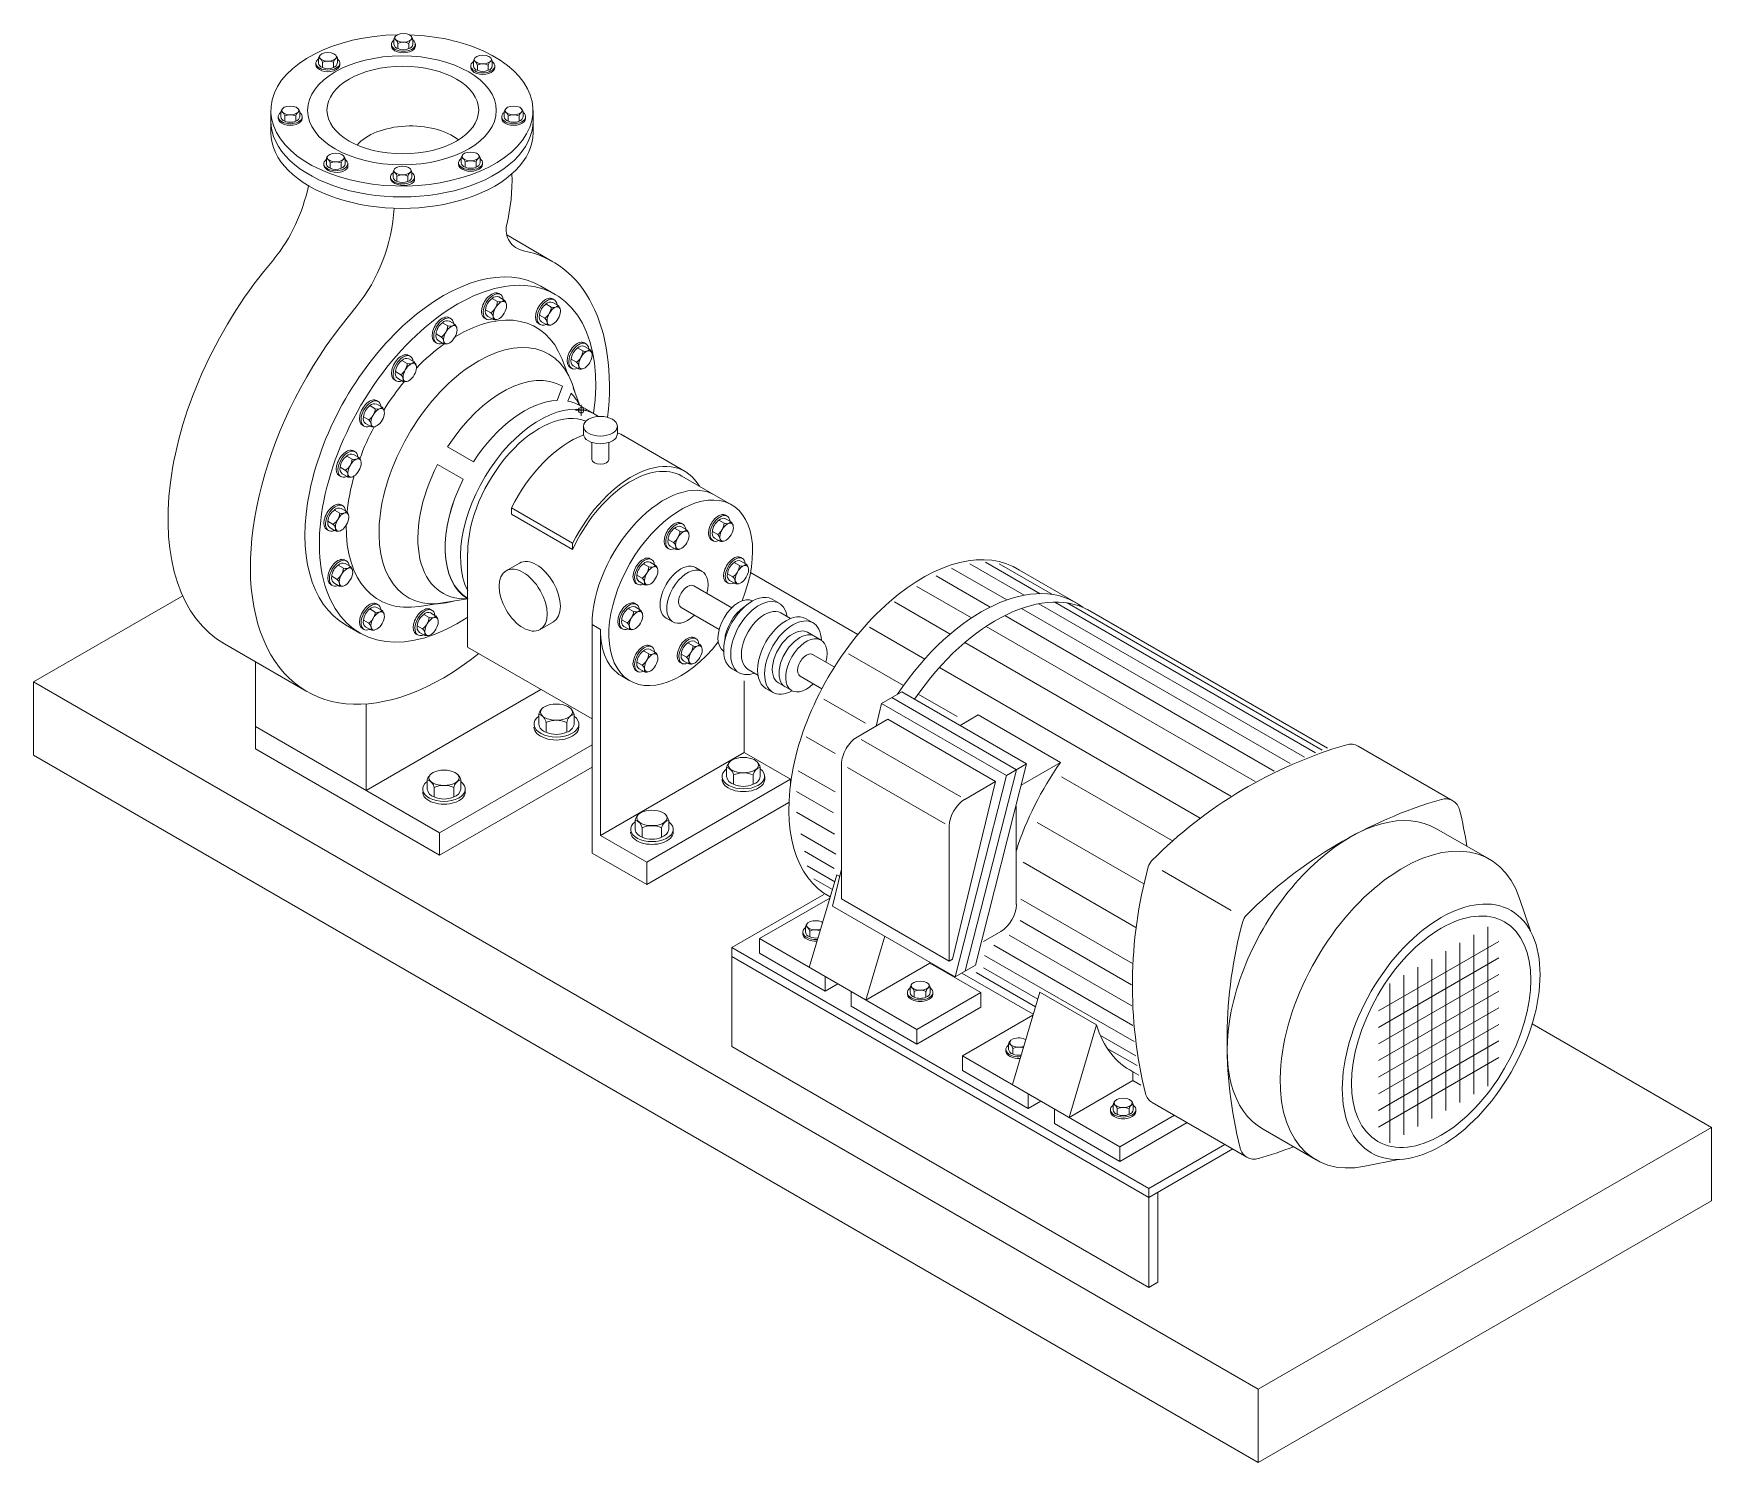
# Model space of a CAD drawing. Header units: millimetres. Extents: x 78717 to 79024, y -3430 to -3168.
import ezdxf

# ---------------------------------------------------------------- set-up
doc = ezdxf.new("R2010")
doc.units = ezdxf.units.MM
doc.header["$LTSCALE"] = 0.5
doc.header["$PDMODE"] = 34
doc.header["$PDSIZE"] = -1
doc.layers.add('OCULTAS', color=8, linetype='Continuous')

msp = doc.modelspace()

# ---------------------------------------------------------------- linework, layer by layer
at = {"lineweight": 0, "ltscale": 200}
for p, q in [((78782.87, -3170.42), (78782.87, -3170.71)), ((78783.33, -3169.47), (78783.33, -3170.42)), ((78784.06, -3170.26), (78784.06, -3171.21)), ((78786.06, -3170.26), (78786.06, -3171.21)), ((78786.79, -3169.47), (78786.79, -3170.42)), ((78787.25, -3170.42), (78787.25, -3170.71)), ((78769.06, -3173.87), (78769.06, -3174.16)), ((78769.53, -3172.92), (78769.53, -3173.87)), ((78770.26, -3173.71), (78770.26, -3174.66)), ((78772.26, -3173.71), (78772.26, -3174.66)), ((78772.99, -3172.92), (78772.99, -3173.87)), ((78773.45, -3173.87), (78773.45, -3174.16)), ((78797.85, -3173.42), (78797.85, -3174.37)), ((78798.58, -3174.21), (78798.58, -3175.17)), ((78800.58, -3174.21), (78800.58, -3175.17)), ((78801.31, -3173.42), (78801.31, -3174.37)), ((78797.39, -3174.37), (78797.39, -3174.66)), ((78801.77, -3174.37), (78801.77, -3174.66)), ((78762.65, -3182.72), (78762.65, -3183.67)), ((78763.38, -3183.51), (78763.38, -3184.46)), ((78765.38, -3183.51), (78765.38, -3184.46)), ((78766.11, -3182.72), (78766.11, -3183.67)), ((78803.49, -3182.72), (78803.49, -3183.67)), ((78804.21, -3183.51), (78804.21, -3184.46)), ((78806.22, -3183.51), (78806.22, -3184.46)), ((78806.94, -3182.72), (78806.94, -3183.67)), ((78762.19, -3183.67), (78762.19, -3183.96)), ((78766.57, -3183.67), (78766.57, -3183.96)), ((78803.03, -3183.67), (78803.03, -3183.96)), ((78807.4, -3183.67), (78807.4, -3183.96)), ((78770.51, -3192.27), (78770.51, -3192.56)), ((78770.98, -3191.32), (78770.98, -3192.27)), ((78771.7, -3192.12), (78771.7, -3193.07)), ((78773.71, -3192.12), (78773.71, -3193.07)), ((78774.43, -3191.32), (78774.43, -3192.27)), ((78774.89, -3192.27), (78774.89, -3192.56)), ((78795.15, -3192.08), (78795.15, -3192.36)), ((78795.61, -3191.12), (78795.61, -3192.08)), ((78796.34, -3191.92), (78796.34, -3192.87)), ((78798.34, -3191.92), (78798.34, -3192.87)), ((78799.07, -3191.12), (78799.07, -3192.08)), ((78799.53, -3192.08), (78799.53, -3192.36)), ((78782.71, -3194.68), (78782.71, -3194.96)), ((78783.17, -3193.73), (78783.17, -3194.68)), ((78783.89, -3194.52), (78783.89, -3195.47)), ((78785.9, -3194.52), (78785.9, -3195.47)), ((78786.62, -3193.73), (78786.62, -3194.68)), ((78787.09, -3194.68), (78787.09, -3194.96)), ((78802.26, -3217.44), (78801.28, -3216.88)), ((78802.8, -3216.13), (78802.5, -3215.96)), ((78803.5, -3217.17), (78802.52, -3216.6)), ((78812.64, -3217.13), (78812.35, -3216.96)), ((78801.07, -3219.5), (78800.09, -3218.94)), ((78801.45, -3220.71), (78800.47, -3220.15)), ((78810.91, -3220.5), (78809.94, -3219.94)), ((78812.1, -3218.45), (78811.12, -3217.88)), ((78813.34, -3218.17), (78812.37, -3217.61)), ((78792, -3223.93), (78791.03, -3223.36)), ((78793.19, -3221.87), (78792.22, -3221.3)), ((78793.73, -3220.56), (78793.44, -3220.39)), ((78794.44, -3221.59), (78793.46, -3221.03)), ((78800.2, -3220.62), (78799.91, -3220.45)), ((78810.05, -3221.63), (78809.75, -3221.46)), ((78811.29, -3221.72), (78810.32, -3221.15)), ((78791.14, -3225.05), (78790.84, -3224.88)), ((78792.39, -3225.14), (78791.41, -3224.58)), ((78817.89, -3226.47), (78816.91, -3225.91)), ((78818.43, -3225.16), (78818.14, -3224.99)), ((78819.13, -3226.19), (78818.16, -3225.63)), ((78785.77, -3228.76), (78784.8, -3228.19)), ((78786.31, -3227.44), (78786.02, -3227.27)), ((78787.02, -3228.48), (78786.04, -3227.92)), ((78815.84, -3229.65), (78815.54, -3229.48)), ((78816.7, -3228.53), (78815.73, -3227.96)), ((78817.08, -3229.74), (78816.11, -3229.18)), ((78783.72, -3231.94), (78783.43, -3231.77)), ((78784.59, -3230.81), (78783.61, -3230.25)), ((78784.97, -3232.03), (78783.99, -3231.47)), ((78780.46, -3235.71), (78780.16, -3235.54)), ((78778.73, -3239.08), (78777.76, -3238.52)), ((78779.92, -3237.03), (78778.94, -3236.46)), ((78781.16, -3236.75), (78780.19, -3236.19)), ((78777.86, -3240.21), (78777.57, -3240.04)), ((78779.11, -3240.3), (78778.14, -3239.73)), ((78776.23, -3244.92), (78775.93, -3244.75)), ((78774.5, -3248.29), (78773.52, -3247.72)), ((78775.69, -3246.23), (78774.71, -3245.67)), ((78776.93, -3245.95), (78775.95, -3245.39)), ((78773.63, -3249.41), (78773.34, -3249.24)), ((78774.88, -3249.5), (78773.9, -3248.94)), ((78773.43, -3256.1), (78772.45, -3255.54)), ((78773.97, -3254.79), (78773.67, -3254.62)), ((78774.67, -3255.82), (78773.7, -3255.26)), ((78844.25, -3256.65), (78843.95, -3256.48)), ((78844.95, -3257.69), (78843.97, -3257.13)), ((78771.38, -3259.28), (78771.08, -3259.11)), ((78772.24, -3258.16), (78771.27, -3257.59)), ((78772.62, -3259.37), (78771.65, -3258.81)), ((78835.61, -3259.43), (78834.63, -3258.87)), ((78836.15, -3258.12), (78835.85, -3257.95)), ((78836.85, -3259.16), (78835.87, -3258.59)), ((78842.52, -3260.02), (78841.54, -3259.46)), ((78843.71, -3257.97), (78842.73, -3257.4)), ((78833.55, -3262.61), (78833.26, -3262.44)), ((78834.42, -3261.49), (78833.44, -3260.93)), ((78834.8, -3262.7), (78833.82, -3262.14)), ((78841.65, -3261.15), (78841.36, -3260.98)), ((78842.9, -3261.24), (78841.92, -3260.67)), ((78774.13, -3266.16), (78773.15, -3265.6)), ((78774.67, -3264.85), (78774.37, -3264.68)), ((78775.37, -3265.88), (78774.4, -3265.32)), ((78829.92, -3265.93), (78828.94, -3265.36)), ((78830.46, -3264.61), (78830.16, -3264.44)), ((78831.16, -3265.65), (78830.19, -3265.09)), ((78846.49, -3265.71), (78845.51, -3265.15)), ((78847.03, -3264.4), (78846.73, -3264.23)), ((78847.73, -3265.44), (78846.75, -3264.87)), ((78772.07, -3269.34), (78771.78, -3269.17)), ((78772.94, -3268.22), (78771.96, -3267.65)), ((78773.32, -3269.43), (78772.35, -3268.87)), ((78827.86, -3269.11), (78827.57, -3268.94)), ((78828.73, -3267.98), (78827.76, -3267.42)), ((78829.11, -3269.2), (78828.14, -3268.63)), ((78844.43, -3268.9), (78844.14, -3268.73)), ((78845.3, -3267.77), (78844.32, -3267.21)), ((78845.68, -3268.99), (78844.7, -3268.42)), ((78779.92, -3274.18), (78778.94, -3273.62)), ((78780.46, -3272.87), (78780.16, -3272.7)), ((78781.16, -3273.91), (78780.19, -3273.34)), ((78789.76, -3275.19), (78788.79, -3274.62)), ((78790.3, -3273.88), (78790.01, -3273.71)), ((78791.01, -3274.91), (78790.03, -3274.35)), ((78827.14, -3274.1), (78826.16, -3273.53)), ((78827.68, -3272.78), (78827.38, -3272.61)), ((78828.38, -3273.82), (78827.41, -3273.26)), ((78777.86, -3277.37), (78777.57, -3277.2)), ((78778.73, -3276.24), (78777.76, -3275.68)), ((78779.11, -3277.46), (78778.14, -3276.89)), ((78787.71, -3278.37), (78787.41, -3278.2)), ((78788.58, -3277.24), (78787.6, -3276.68)), ((78788.96, -3278.46), (78787.98, -3277.9)), ((78825.08, -3277.28), (78824.79, -3277.11)), ((78825.95, -3276.15), (78824.97, -3275.59)), ((78826.33, -3277.37), (78825.36, -3276.81)), ((78829.92, -3281.84), (78828.94, -3281.28)), ((78830.46, -3280.53), (78830.16, -3280.36)), ((78831.16, -3281.57), (78830.19, -3281.01)), ((78838.02, -3280.38), (78837.04, -3279.82)), ((78838.56, -3279.07), (78838.26, -3278.9)), ((78839.26, -3280.1), (78838.29, -3279.54)), ((78828.73, -3283.9), (78827.76, -3283.34)), ((78829.11, -3285.12), (78828.14, -3284.55)), ((78835.96, -3283.56), (78835.67, -3283.39)), ((78836.83, -3282.44), (78835.85, -3281.87)), ((78837.21, -3283.65), (78836.24, -3283.09)), ((78827.86, -3285.03), (78827.57, -3284.86)), ((78809.79, -3292.89), (78809.79, -3294.67)), ((78816.26, -3292.89), (78816.26, -3294.67)), ((78811.15, -3294.37), (78811.15, -3296.15)), ((78814.91, -3294.37), (78814.91, -3296.15)), ((78817.13, -3294.67), (78817.13, -3295.21)), ((78844.14, -3302.56), (78844.14, -3304.25)), ((78850.29, -3302.56), (78850.29, -3304.25)), ((78789.41, -3304.87), (78789.41, -3306.56)), ((78795.55, -3304.87), (78795.55, -3306.56)), ((78845.43, -3303.96), (78845.43, -3305.65)), ((78849, -3303.96), (78849, -3305.65)), ((78851.11, -3304.25), (78851.11, -3304.76)), ((78790.7, -3306.28), (78790.7, -3307.97)), ((78794.26, -3306.28), (78794.26, -3307.97)), ((78796.37, -3306.56), (78796.37, -3307.07)), ((78827.41, -3312.21), (78827.41, -3313.9)), ((78833.56, -3312.21), (78833.56, -3313.9)), ((78828.7, -3313.62), (78828.7, -3315.31)), ((78832.27, -3313.62), (78832.27, -3315.31)), ((78834.38, -3313.9), (78834.38, -3314.41)), ((78858.57, -3331.67), (78858.57, -3332.69)), ((78859.34, -3332.52), (78859.34, -3333.53)), ((78877.67, -3342.7), (78877.67, -3343.72)), ((78881.36, -3342.7), (78881.36, -3343.72)), ((78878.45, -3343.55), (78878.45, -3344.56)), ((78880.58, -3343.55), (78880.58, -3344.56)), ((78881.85, -3343.72), (78881.85, -3344.02)), ((78895.68, -3353.1), (78895.68, -3354.12)), ((78896.46, -3353.95), (78896.46, -3354.96)), ((78914.79, -3364.13), (78914.79, -3365.14)), ((78918.47, -3364.13), (78918.47, -3365.14)), ((78915.56, -3364.97), (78915.56, -3365.99)), ((78917.7, -3364.97), (78917.7, -3365.99)), ((78918.96, -3365.14), (78918.96, -3365.45))]:
    msp.add_line(p, q, dxfattribs=at)
at = {"lineweight": 0}
for p, q in [((78760.84, -3182.5), (78760.84, -3186.57)), ((78808.76, -3182.5), (78808.76, -3186.57)), ((78803.96, -3205.27), (78812.4, -3210.15)), ((78810.19, -3214.62), (78812.82, -3216.14)), ((78813.15, -3235.5), (78814.15, -3232.93)), ((78815.14, -3235.64), (78815.71, -3234.17)), ((78817.34, -3236.44), (78820.16, -3238.07)), ((78817.97, -3241.63), (78817.97, -3240.23)), ((78824.17, -3241.63), (78824.17, -3240.23)), ((78797.85, -3246.72), (78793.14, -3244)), ((78819.52, -3246.28), (78819.52, -3243.18)), ((78822.62, -3246.28), (78822.62, -3243.18)), ((78825.38, -3242), (78836.57, -3248.5)), ((78796.01, -3249.91), (78791.31, -3247.2)), ((78845.05, -3254.58), (78835.97, -3249.34)), ((78816, -3261.59), (78804.82, -3255.13)), ((78804.82, -3255.13), (78804.82, -3256.31)), ((78816, -3262.76), (78804.82, -3256.31)), ((78816, -3262.76), (78816, -3261.59)), ((78796.81, -3263.35), (78796.81, -3280.59)), ((78806.28, -3265.23), (78803.85, -3266.64)), ((78838.43, -3266.05), (78839.66, -3266.76)), ((78885.28, -3266.17), (78895.35, -3271.98)), ((78888.6, -3265.38), (78898.55, -3271.12)), ((78891.45, -3265.06), (78901.45, -3270.83)), ((78893.99, -3265.38), (78903.69, -3270.98)), ((78838.14, -3269.4), (78845.07, -3273.4)), ((78868.12, -3278.29), (78848.51, -3266.97)), ((78882.43, -3267.59), (78892.3, -3273.29)), ((78897.7, -3266.54), (78908.46, -3272.75)), ((78717.46, -3286.97), (78744.72, -3271.23)), ((78796.81, -3271.78), (78788.01, -3273.17)), ((78852.47, -3271.83), (78853.76, -3272.58)), ((78874.83, -3272.34), (78885.01, -3278.21)), ((78878.94, -3269.49), (78888.93, -3275.25)), ((78904.13, -3272.38), (78951.79, -3299.89)), ((78833.09, -3275.29), (78834.32, -3276)), ((78835.84, -3273.36), (78842.78, -3277.37)), ((78854.05, -3274.35), (78855.82, -3275.37)), ((78858.66, -3275.41), (78859.94, -3276.15)), ((78894.98, -3274.84), (78944.25, -3303.29)), ((78898.04, -3273.53), (78947.14, -3301.88)), ((78901.24, -3272.67), (78949.8, -3300.71)), ((78906.38, -3272.53), (78952.98, -3299.44)), ((78910.13, -3273.72), (78954.01, -3299.05)), ((78777.1, -3278.02), (78774.47, -3276.5)), ((78812.49, -3275.98), (78810.05, -3277.38)), ((78819.54, -3276.47), (78819.54, -3318.24)), ((78819.54, -3276.47), (78821.07, -3277.36)), ((78821.07, -3277.36), (78821.07, -3315.02)), ((78858.94, -3277.89), (78861.4, -3279.31)), ((78870.24, -3276.93), (78880.36, -3282.77)), ((78891.61, -3276.8), (78940.75, -3305.17)), ((78752.35, -3280.02), (78767.41, -3288.71)), ((78819.54, -3293.71), (78796.81, -3280.59)), ((78887.69, -3279.76), (78936.33, -3307.85)), ((78758.01, -3299.21), (78758.01, -3283.28)), ((78845.12, -3284.56), (78846.41, -3285.3)), ((78848.09, -3284.67), (78849.86, -3285.7)), ((78859.87, -3281.95), (78863.83, -3284.23)), ((78866.44, -3281.83), (78876.48, -3287.63)), ((78883.04, -3284.32), (78930.69, -3311.83)), ((78941.32, -3416.22), (78717.46, -3286.97)), ((78717.46, -3286.97), (78717.46, -3300.37)), ((78826.47, -3286.76), (78824.92, -3285.86)), ((78847.34, -3286.75), (78847.34, -3299.85)), ((78853.6, -3287.13), (78856.06, -3288.55)), ((78857.58, -3285.92), (78861.54, -3288.2)), ((78778.25, -3306.78), (78810.21, -3288.33)), ((78851.31, -3288.13), (78852.6, -3288.87)), ((78872.47, -3290.9), (78871.47, -3295.03)), ((78876.16, -3288.77), (78872.47, -3290.9)), ((78895.29, -3304.07), (78872.47, -3290.9)), ((78897.14, -3303.01), (78874.32, -3289.83)), ((78898.99, -3301.94), (78876.16, -3288.77)), ((78879.16, -3289.18), (78886.26, -3293.27)), ((78778.25, -3290.99), (78778.25, -3306.78)), ((78873.61, -3293.79), (78867.98, -3297.05)), ((78873.61, -3293.79), (78893.31, -3305.16)), ((78890.13, -3293), (78886.82, -3294.92)), ((78890.13, -3293), (78905.17, -3301.69)), ((78791.66, -3314.53), (78758.01, -3295.1)), ((78858.68, -3297.02), (78863.96, -3300.07)), ((78791.66, -3318.64), (78758.01, -3299.21)), ((78791.66, -3314.53), (78819.54, -3298.43)), ((78821.07, -3315.02), (78847.34, -3299.85)), ((78847.34, -3299.85), (78855.81, -3304.74)), ((78886.93, -3307.99), (78868.75, -3297.5)), ((78976.87, -3308.67), (78959.57, -3298.69)), ((78941.32, -3429.61), (78717.46, -3300.37)), ((78791.66, -3318.64), (78819.54, -3302.54)), ((78865.15, -3301.94), (78865.15, -3326.62)), ((78884.1, -3312.88), (78866.26, -3302.59)), ((78897.14, -3303.01), (78887.77, -3339.79)), ((78898.99, -3301.94), (78889.62, -3338.73)), ((78898.99, -3301.94), (78895.29, -3304.07)), ((78905.17, -3301.69), (78897.99, -3305.83)), ((78829.54, -3319.9), (78855.81, -3304.74)), ((78855.81, -3304.74), (78855.81, -3305.77)), ((78857.25, -3303.19), (78863.98, -3307.07)), ((78893.31, -3305.16), (78885.45, -3337.64)), ((78895.29, -3304.07), (78885.93, -3340.86)), ((78893.31, -3305.16), (78887.67, -3308.42)), ((78905.36, -3304.3), (78925.64, -3316.01)), ((78829.54, -3324.01), (78855.54, -3309)), ((78856.94, -3306.99), (78863.69, -3310.89)), ((78856.94, -3310.78), (78863.86, -3314.78)), ((78897.1, -3309.68), (78897.1, -3327.65)), ((78791.66, -3314.53), (78791.66, -3318.64)), ((78821.07, -3315.02), (78829.54, -3319.9)), ((78857.73, -3314.74), (78864.09, -3318.41)), ((78884.84, -3313.31), (78884.84, -3337.99)), ((78900.94, -3312.64), (78920.42, -3323.89)), ((78973.92, -3313.78), (78983.61, -3319.37)), ((78819.54, -3318.24), (78829.54, -3324.01)), ((78858.36, -3317.9), (78863.79, -3321.04)), ((78829.54, -3319.9), (78829.54, -3324.01)), ((78858.84, -3320.59), (78863.9, -3323.52)), ((78865.15, -3321.17), (78863.52, -3327.92)), ((78898.36, -3319.93), (78918.96, -3331.82)), ((78936.36, -3328.72), (78923.74, -3321.43)), ((78864.28, -3322.24), (78859.26, -3339.13)), ((78860.1, -3322.97), (78863.49, -3324.92)), ((78864.28, -3322.24), (78864.82, -3322.54)), ((78845.09, -3335.51), (78861.92, -3325.79)), ((78850.17, -3333.88), (78863.03, -3326.45)), ((78884.84, -3337.99), (78865.15, -3326.62)), ((78897.91, -3326.66), (78918.31, -3338.44)), ((78991.07, -3332.47), (78989.08, -3326.53)), ((78885.93, -3340.86), (78863.52, -3327.92)), ((78897.78, -3330.57), (78918.17, -3342.34)), ((78858.08, -3332.99), (78858.08, -3332.69)), ((78873.09, -3333.45), (78869.62, -3345.11)), ((78894.28, -3332.55), (78891.13, -3334.37)), ((78895.81, -3333.23), (78918.19, -3346.15)), ((78980.74, -3362.33), (78980.74, -3333.19)), ((78983.29, -3360.85), (78983.29, -3331.72)), ((78921.33, -3379.53), (78845.09, -3335.51)), ((78845.09, -3337.14), (78845.09, -3335.51)), ((78850.17, -3336.56), (78850.17, -3333.88)), ((78878.93, -3350.48), (78850.17, -3333.88)), ((78862.17, -3343.48), (78850.17, -3336.56)), ((78892.97, -3335.09), (78918.37, -3349.75)), ((78985.28, -3334.37), (78963.3, -3347.06)), ((78975.62, -3365.28), (78975.62, -3336.15)), ((78978.18, -3363.81), (78978.18, -3334.67)), ((78921.33, -3381.16), (78845.09, -3337.14)), ((78845.09, -3353.6), (78845.09, -3337.14)), ((78869.62, -3345.11), (78881.28, -3338.38)), ((78881.28, -3338.18), (78881.28, -3338.38)), ((78881.28, -3338.38), (78890.59, -3343.75)), ((78885.45, -3337.64), (78884.84, -3337.99)), ((78889.62, -3338.73), (78885.93, -3340.86)), ((78891.08, -3339.21), (78901.02, -3344.95)), ((78891.31, -3336.93), (78918.63, -3352.7)), ((78985.28, -3337.41), (78963.3, -3350.1)), ((78970.5, -3368.24), (78970.5, -3339.1)), ((78973.06, -3366.76), (78973.06, -3337.63)), ((78862.17, -3340.81), (78862.17, -3343.48)), ((78862.17, -3343.48), (78864.49, -3342.14)), ((78900.2, -3347.69), (78887.14, -3340.16)), ((78889.76, -3340.09), (78900.6, -3346.35)), ((78985.28, -3340.44), (78963.3, -3353.13)), ((78965.38, -3371.19), (78965.38, -3342.06)), ((78967.94, -3369.72), (78967.94, -3340.58)), ((78866.93, -3346.23), (78866.93, -3343.56)), ((78877.18, -3344.02), (78877.18, -3343.72)), ((78878.93, -3350.48), (78890.59, -3343.75)), ((78890.59, -3343.75), (78890.59, -3346.43)), ((78901.4, -3343.66), (78896.38, -3360.55)), ((78901.4, -3343.66), (78911.76, -3349.65)), ((78985.28, -3343.48), (78963.3, -3356.17)), ((78878.93, -3353.16), (78866.93, -3346.23)), ((78878.93, -3353.16), (78890.59, -3346.43)), ((78887.28, -3355.31), (78900.14, -3347.88)), ((78985.28, -3346.51), (78963.3, -3359.21)), ((78878.93, -3350.48), (78878.93, -3353.16)), ((78911.76, -3349.65), (78906.74, -3366.54)), ((78912.46, -3351.55), (78918.94, -3355.3)), ((78985.28, -3349.55), (78963.3, -3362.24)), ((79024.16, -3368.39), (78991.39, -3349.47)), ((78921.33, -3397.62), (78845.09, -3353.6)), ((78887.28, -3357.98), (78887.28, -3355.31)), ((78916.05, -3371.91), (78887.28, -3355.31)), ((78895.19, -3354.42), (78895.19, -3354.12)), ((78913.73, -3353.93), (78919.2, -3357.09)), ((78985.28, -3352.58), (78963.3, -3365.28)), ((78899.28, -3364.91), (78887.28, -3357.98)), ((78919.5, -3358.84), (78917.36, -3357.61)), ((78918.4, -3358.2), (78918.4, -3359.81)), ((78985.28, -3355.62), (78963.3, -3368.31)), ((78906.74, -3366.54), (78918.4, -3359.81)), ((78918.4, -3359.81), (78919.83, -3360.63)), ((78899.28, -3362.23), (78899.28, -3364.91)), ((78899.28, -3364.91), (78901.6, -3363.57)), ((78939.26, -3373.82), (78921.96, -3363.84)), ((78904.05, -3367.66), (78904.05, -3364.98)), ((78914.29, -3365.45), (78914.29, -3365.14)), ((78916.05, -3371.91), (78926, -3366.17)), ((78916.05, -3374.59), (78928.32, -3367.51)), ((78916.05, -3374.59), (78904.05, -3367.66)), ((78941.32, -3416.22), (79024.16, -3368.39)), ((78942.2, -3368.71), (78951.89, -3374.31)), ((79024.16, -3368.39), (79024.16, -3381.78)), ((78916.05, -3371.91), (78916.05, -3374.59)), ((78921.33, -3379.53), (78935.24, -3371.5)), ((78921.33, -3381.16), (78936.65, -3372.32)), ((78966.96, -3374.23), (78960.83, -3375.47)), ((78921.33, -3397.62), (78921.33, -3379.53)), ((78922.97, -3380.22), (78922.97, -3396.68)), ((78941.32, -3429.61), (79024.16, -3381.78)), ((78921.33, -3397.62), (78922.97, -3396.68)), ((78941.32, -3416.22), (78941.32, -3429.61))]:
    msp.add_line(p, q, dxfattribs=at)
for points in [[(78815.07, -3230.57), (78814.06, -3227.98)], [(78817.34, -3236.44), (78816.09, -3233.21)], [(78869.53, -3294.5), (78861.93, -3290.11)]]:
    msp.add_lwpolyline(points, dxfattribs=at)
at = {"lineweight": 0, "ltscale": 200}
for centre, radius, start, end in [((78784.88, -3169.98), 1.63, 141.4203, 161.7349), ((78783.1, -3170.41), 0.968, 8.8146, 76.2111), ((78784.29, -3170.27), 0.968, 188.8146, 256.2111), ((78785.06, -3172.43), 2.39, 65.1974, 114.8026), ((78785.06, -3169.05), 2.39, 245.1974, 294.8026), ((78787.02, -3170.41), 0.968, 103.7889, 171.1854), ((78785.83, -3170.27), 0.968, 283.7889, 351.1854), ((78785.24, -3169.98), 1.63, 18.2651, 38.5797), ((78771.08, -3173.43), 1.63, 141.4203, 161.7349), ((78769.3, -3173.86), 0.968, 8.8146, 76.2111), ((78770.49, -3173.72), 0.968, 188.8146, 256.2111), ((78771.26, -3175.88), 2.39, 65.1974, 114.8026), ((78773.22, -3173.86), 0.968, 103.7889, 171.1854), ((78772.03, -3173.72), 0.968, 283.7889, 351.1854), ((78771.43, -3173.43), 1.63, 18.2651, 38.5797), ((78799.41, -3173.94), 1.63, 141.4203, 161.7349), ((78797.62, -3174.36), 0.968, 8.8146, 76.2111), ((78799.58, -3176.38), 2.39, 65.1974, 114.8026), ((78801.54, -3174.36), 0.968, 103.7889, 171.1854), ((78799.76, -3173.94), 1.63, 18.2651, 38.5797), ((78771.26, -3172.49), 2.39, 245.1974, 294.8026), ((78798.81, -3174.23), 0.968, 188.8146, 256.2111), ((78799.58, -3173), 2.39, 245.1974, 294.8026), ((78800.35, -3174.23), 0.968, 283.7889, 351.1854), ((78764.21, -3183.23), 1.63, 141.4203, 161.7349), ((78762.42, -3183.66), 0.968, 8.8146, 76.2111), ((78764.38, -3185.68), 2.39, 65.1974, 114.8026), ((78766.34, -3183.66), 0.968, 103.7889, 171.1854), ((78764.56, -3183.23), 1.63, 18.2651, 38.5797), ((78805.04, -3183.23), 1.63, 141.4203, 161.7349), ((78803.26, -3183.66), 0.968, 8.8146, 76.2111), ((78805.22, -3185.68), 2.39, 65.1974, 114.8026), ((78807.17, -3183.66), 0.968, 103.7889, 171.1854), ((78805.39, -3183.23), 1.63, 18.2651, 38.5797), ((78763.61, -3183.52), 0.968, 188.8146, 256.2111), ((78764.38, -3182.29), 2.39, 245.1974, 294.8026), ((78765.15, -3183.52), 0.968, 283.7889, 351.1854), ((78804.44, -3183.52), 0.968, 188.8146, 256.2111), ((78805.22, -3182.29), 2.39, 245.1974, 294.8026), ((78805.99, -3183.52), 0.968, 283.7889, 351.1854), ((78772.53, -3191.84), 1.63, 141.4203, 161.7349), ((78770.74, -3192.26), 0.968, 8.8146, 76.2111), ((78771.93, -3192.13), 0.968, 188.8146, 256.2111), ((78772.7, -3194.28), 2.39, 65.1974, 114.8026), ((78774.66, -3192.26), 0.968, 103.7889, 171.1854), ((78773.48, -3192.13), 0.968, 283.7889, 351.1854), ((78772.88, -3191.84), 1.63, 18.2651, 38.5797), ((78797.16, -3191.64), 1.63, 141.4203, 161.7349), ((78795.38, -3192.07), 0.968, 8.8146, 76.2111), ((78796.57, -3191.93), 0.968, 188.8146, 256.2111), ((78797.34, -3194.09), 2.39, 65.1974, 114.8026), ((78799.3, -3192.07), 0.968, 103.7889, 171.1854), ((78798.11, -3191.93), 0.968, 283.7889, 351.1854), ((78797.51, -3191.64), 1.63, 18.2651, 38.5797), ((78772.7, -3190.9), 2.39, 245.1974, 294.8026), ((78784.72, -3194.24), 1.63, 141.4203, 161.7349), ((78782.94, -3194.67), 0.968, 8.8146, 76.2111), ((78784.13, -3194.53), 0.968, 188.8146, 256.2111), ((78784.9, -3196.69), 2.39, 65.1974, 114.8026), ((78784.9, -3193.3), 2.39, 245.1974, 294.8026), ((78786.86, -3194.67), 0.968, 103.7889, 171.1854), ((78785.67, -3194.53), 0.968, 283.7889, 351.1854), ((78785.07, -3194.24), 1.63, 18.2651, 38.5797), ((78797.34, -3190.7), 2.39, 245.1974, 294.8026), ((78802.91, -3219.19), 2.83, 125.1974, 174.8026), ((78802.11, -3217.67), 1.15, 68.8146, 136.2111), ((78802.67, -3216.37), 1.15, 248.8146, 316.2111), ((78802.05, -3218.46), 1.94, 21.4203, 41.7349), ((78801.19, -3219.26), 1.15, 163.7889, 231.1854), ((78799.44, -3217.19), 2.83, 305.1974, 354.8026), ((78800.35, -3220.39), 1.15, 343.7889, 51.1854), ((78811.04, -3220.26), 1.15, 163.7889, 231.1854), ((78812.76, -3220.2), 2.83, 125.1974, 174.8026), ((78809.28, -3218.19), 2.83, 305.1974, 354.8026), ((78811.95, -3218.68), 1.15, 68.8146, 136.2111), ((78812.51, -3217.38), 1.15, 248.8146, 316.2111), ((78811.9, -3219.46), 1.94, 21.4203, 41.7349), ((78792.13, -3223.68), 1.15, 163.7889, 231.1854), ((78793.85, -3223.62), 2.83, 125.1974, 174.8026), ((78790.37, -3221.61), 2.83, 305.1974, 354.8026), ((78793.04, -3222.1), 1.15, 68.8146, 136.2111), ((78793.61, -3220.8), 1.15, 248.8146, 316.2111), ((78792.99, -3222.88), 1.94, 21.4203, 41.7349), ((78801.84, -3218.82), 1.94, 258.2651, 278.5797), ((78810.19, -3221.4), 1.15, 343.7889, 51.1854), ((78811.69, -3219.82), 1.94, 258.2651, 278.5797), ((78791.29, -3224.82), 1.15, 343.7889, 51.1854), ((78792.78, -3223.24), 1.94, 258.2651, 278.5797), ((78818.55, -3228.22), 2.83, 125.1974, 174.8026), ((78815.07, -3226.21), 2.83, 305.1974, 354.8026), ((78817.74, -3226.7), 1.15, 68.8146, 136.2111), ((78818.3, -3225.4), 1.15, 248.8146, 316.2111), ((78817.69, -3227.48), 1.94, 21.4203, 41.7349), ((78786.43, -3230.51), 2.83, 125.1974, 174.8026), ((78782.95, -3228.5), 2.83, 305.1974, 354.8026), ((78785.63, -3228.99), 1.15, 68.8146, 136.2111), ((78786.19, -3227.69), 1.15, 248.8146, 316.2111), ((78785.57, -3229.77), 1.94, 21.4203, 41.7349), ((78816.83, -3228.28), 1.15, 163.7889, 231.1854), ((78815.98, -3229.42), 1.15, 343.7889, 51.1854), ((78784.71, -3230.57), 1.15, 163.7889, 231.1854), ((78783.87, -3231.71), 1.15, 343.7889, 51.1854), ((78785.36, -3230.13), 1.94, 258.2651, 278.5797), ((78817.48, -3227.84), 1.94, 258.2651, 278.5797), ((78778.86, -3238.84), 1.15, 163.7889, 231.1854), ((78780.58, -3238.78), 2.83, 125.1974, 174.8026), ((78777.1, -3236.77), 2.83, 305.1974, 354.8026), ((78779.77, -3237.26), 1.15, 68.8146, 136.2111), ((78780.33, -3235.96), 1.15, 248.8146, 316.2111), ((78779.72, -3238.04), 1.94, 21.4203, 41.7349), ((78778.01, -3239.98), 1.15, 343.7889, 51.1854), ((78779.51, -3238.4), 1.94, 258.2651, 278.5797), ((78774.62, -3248.04), 1.15, 163.7889, 231.1854), ((78776.34, -3247.98), 2.83, 125.1974, 174.8026), ((78772.87, -3245.97), 2.83, 305.1974, 354.8026), ((78775.54, -3246.46), 1.15, 68.8146, 136.2111), ((78776.1, -3245.16), 1.15, 248.8146, 316.2111), ((78775.48, -3247.24), 1.94, 21.4203, 41.7349), ((78773.78, -3249.18), 1.15, 343.7889, 51.1854), ((78775.27, -3247.61), 1.94, 258.2651, 278.5797), ((78774.09, -3257.85), 2.83, 125.1974, 174.8026), ((78770.61, -3255.84), 2.83, 305.1974, 354.8026), ((78773.28, -3256.33), 1.15, 68.8146, 136.2111), ((78773.84, -3255.03), 1.15, 248.8146, 316.2111), ((78773.23, -3257.11), 1.94, 21.4203, 41.7349), ((78843.56, -3258.2), 1.15, 68.8146, 136.2111), ((78772.37, -3257.91), 1.15, 163.7889, 231.1854), ((78771.52, -3259.05), 1.15, 343.7889, 51.1854), ((78773.02, -3257.47), 1.94, 258.2651, 278.5797), ((78836.26, -3261.18), 2.83, 125.1974, 174.8026), ((78832.79, -3259.18), 2.83, 305.1974, 354.8026), ((78835.46, -3259.66), 1.15, 68.8146, 136.2111), ((78836.02, -3258.36), 1.15, 248.8146, 316.2111), ((78835.4, -3260.45), 1.94, 21.4203, 41.7349), ((78842.64, -3259.78), 1.15, 163.7889, 231.1854), ((78844.36, -3259.72), 2.83, 125.1974, 174.8026), ((78840.88, -3257.71), 2.83, 305.1974, 354.8026), ((78841.8, -3260.92), 1.15, 343.7889, 51.1854), ((78844.12, -3256.9), 1.15, 248.8146, 316.2111), ((78843.5, -3258.98), 1.94, 21.4203, 41.7349), ((78834.54, -3261.25), 1.15, 163.7889, 231.1854), ((78833.7, -3262.38), 1.15, 343.7889, 51.1854), ((78835.19, -3260.81), 1.94, 258.2651, 278.5797), ((78843.29, -3259.34), 1.94, 258.2651, 278.5797), ((78774.78, -3267.91), 2.83, 125.1974, 174.8026), ((78771.31, -3265.9), 2.83, 305.1974, 354.8026), ((78773.98, -3266.39), 1.15, 68.8146, 136.2111), ((78774.54, -3265.09), 1.15, 248.8146, 316.2111), ((78773.93, -3267.17), 1.94, 21.4203, 41.7349), ((78830.58, -3267.68), 2.83, 125.1974, 174.8026), ((78827.1, -3265.67), 2.83, 305.1974, 354.8026), ((78829.77, -3266.16), 1.15, 68.8146, 136.2111), ((78830.33, -3264.86), 1.15, 248.8146, 316.2111), ((78829.72, -3266.94), 1.94, 21.4203, 41.7349), ((78847.14, -3267.46), 2.83, 125.1974, 174.8026), ((78843.67, -3265.46), 2.83, 305.1974, 354.8026), ((78846.34, -3265.94), 1.15, 68.8146, 136.2111), ((78846.9, -3264.64), 1.15, 248.8146, 316.2111), ((78846.28, -3266.73), 1.94, 21.4203, 41.7349), ((78773.07, -3267.97), 1.15, 163.7889, 231.1854), ((78772.22, -3269.11), 1.15, 343.7889, 51.1854), ((78773.72, -3267.54), 1.94, 258.2651, 278.5797), ((78828.86, -3267.74), 1.15, 163.7889, 231.1854), ((78828.01, -3268.88), 1.15, 343.7889, 51.1854), ((78829.51, -3267.3), 1.94, 258.2651, 278.5797), ((78845.42, -3267.53), 1.15, 163.7889, 231.1854), ((78844.58, -3268.67), 1.15, 343.7889, 51.1854), ((78846.07, -3267.09), 1.94, 258.2651, 278.5797), ((78780.58, -3275.93), 2.83, 125.1974, 174.8026), ((78777.1, -3273.93), 2.83, 305.1974, 354.8026), ((78779.77, -3274.41), 1.15, 68.8146, 136.2111), ((78780.33, -3273.11), 1.15, 248.8146, 316.2111), ((78779.72, -3275.2), 1.94, 21.4203, 41.7349), ((78790.42, -3276.94), 2.83, 125.1974, 174.8026), ((78786.94, -3274.93), 2.83, 305.1974, 354.8026), ((78789.62, -3275.42), 1.15, 68.8146, 136.2111), ((78790.18, -3274.12), 1.15, 248.8146, 316.2111), ((78789.56, -3276.2), 1.94, 21.4203, 41.7349), ((78827.79, -3275.85), 2.83, 125.1974, 174.8026), ((78824.32, -3273.84), 2.83, 305.1974, 354.8026), ((78826.99, -3274.33), 1.15, 68.8146, 136.2111), ((78827.55, -3273.03), 1.15, 248.8146, 316.2111), ((78826.94, -3275.11), 1.94, 21.4203, 41.7349), ((78778.86, -3276), 1.15, 163.7889, 231.1854), ((78778.01, -3277.14), 1.15, 343.7889, 51.1854), ((78779.51, -3275.56), 1.94, 258.2651, 278.5797), ((78788.7, -3277), 1.15, 163.7889, 231.1854), ((78787.86, -3278.14), 1.15, 343.7889, 51.1854), ((78789.35, -3276.56), 1.94, 258.2651, 278.5797), ((78826.08, -3275.91), 1.15, 163.7889, 231.1854), ((78825.23, -3277.05), 1.15, 343.7889, 51.1854), ((78826.73, -3275.47), 1.94, 258.2651, 278.5797), ((78830.58, -3283.6), 2.83, 125.1974, 174.8026), ((78829.77, -3282.08), 1.15, 68.8146, 136.2111), ((78830.33, -3280.77), 1.15, 248.8146, 316.2111), ((78829.72, -3282.86), 1.94, 21.4203, 41.7349), ((78838.68, -3282.13), 2.83, 125.1974, 174.8026), ((78835.2, -3280.12), 2.83, 305.1974, 354.8026), ((78837.87, -3280.61), 1.15, 68.8146, 136.2111), ((78838.43, -3279.31), 1.15, 248.8146, 316.2111), ((78837.82, -3281.39), 1.94, 21.4203, 41.7349), ((78828.86, -3283.66), 1.15, 163.7889, 231.1854), ((78827.1, -3281.59), 2.83, 305.1974, 354.8026), ((78828.01, -3284.8), 1.15, 343.7889, 51.1854), ((78836.96, -3282.19), 1.15, 163.7889, 231.1854), ((78836.11, -3283.33), 1.15, 343.7889, 51.1854), ((78837.61, -3281.75), 1.94, 258.2651, 278.5797), ((78829.51, -3283.22), 1.94, 258.2651, 278.5797), ((78812.7, -3293.85), 3.06, 141.4203, 161.7349), ((78809.36, -3294.65), 1.81, 8.8146, 76.2111), ((78813.03, -3298.43), 4.47, 65.1974, 114.8026), ((78816.7, -3294.65), 1.81, 103.7889, 171.1854), ((78813.36, -3293.85), 3.06, 18.2651, 38.5797), ((78811.58, -3294.39), 1.81, 188.8146, 256.2111), ((78813.03, -3292.09), 4.47, 245.1974, 294.8026), ((78814.47, -3294.39), 1.81, 283.7889, 351.1854), ((78846.9, -3303.47), 2.91, 141.4203, 161.7349), ((78843.73, -3304.23), 1.72, 8.8146, 76.2111), ((78850.7, -3304.23), 1.72, 103.7889, 171.1854), ((78847.53, -3303.47), 2.91, 18.2651, 38.5797), ((78792.17, -3305.78), 2.91, 141.4203, 161.7349), ((78789, -3306.54), 1.72, 8.8146, 76.2111), ((78792.48, -3310.13), 4.25, 65.1974, 114.8026), ((78795.96, -3306.54), 1.72, 103.7889, 171.1854), ((78792.8, -3305.78), 2.91, 18.2651, 38.5797), ((78845.84, -3303.98), 1.72, 188.8146, 256.2111), ((78847.21, -3307.82), 4.25, 65.1974, 114.8026), ((78847.21, -3301.8), 4.25, 245.1974, 294.8026), ((78848.59, -3303.98), 1.72, 283.7889, 351.1854), ((78791.11, -3306.3), 1.72, 188.8146, 256.2111), ((78792.48, -3304.11), 4.25, 245.1974, 294.8026), ((78793.85, -3306.3), 1.72, 283.7889, 351.1854), ((78830.17, -3313.12), 2.91, 141.4203, 161.7349), ((78827, -3313.89), 1.72, 8.8146, 76.2111), ((78833.97, -3313.89), 1.72, 103.7889, 171.1854), ((78830.8, -3313.12), 2.91, 18.2651, 38.5797), ((78829.11, -3313.64), 1.72, 188.8146, 256.2111), ((78830.49, -3317.48), 4.25, 65.1974, 114.8026), ((78830.49, -3311.46), 4.25, 245.1974, 294.8026), ((78831.86, -3313.64), 1.72, 283.7889, 351.1854), ((78860.23, -3332.22), 1.74, 141.4203, 161.7349), ((78858.32, -3332.68), 1.03, 8.8146, 76.2111), ((78859.59, -3332.53), 1.03, 188.8146, 256.2111), ((78860.41, -3334.83), 2.55, 70.7513, 114.8026), ((78860.41, -3331.22), 2.55, 245.1974, 280.2464), ((78879.33, -3343.25), 1.74, 141.4203, 161.7349), ((78877.43, -3343.71), 1.03, 8.8146, 76.2111), ((78881.61, -3343.71), 1.03, 103.7889, 171.1854), ((78879.7, -3343.25), 1.74, 18.2651, 38.5797), ((78878.69, -3343.56), 1.03, 188.8146, 256.2111), ((78879.52, -3345.86), 2.55, 65.1974, 114.8026), ((78879.52, -3342.25), 2.55, 245.1974, 294.8026), ((78880.34, -3343.56), 1.03, 283.7889, 351.1854), ((78897.34, -3353.65), 1.74, 141.4203, 161.7349), ((78895.44, -3354.1), 1.03, 8.8146, 76.2111), ((78896.7, -3353.96), 1.03, 188.8146, 256.2111), ((78897.53, -3356.26), 2.55, 70.7513, 114.8026), ((78897.53, -3352.65), 2.55, 245.1974, 280.2464), ((78916.44, -3364.68), 1.74, 141.4203, 161.7349), ((78914.54, -3365.13), 1.03, 8.8146, 76.2111), ((78918.72, -3365.13), 1.03, 103.7889, 171.1854), ((78916.82, -3364.68), 1.74, 18.2651, 38.5797), ((78915.81, -3364.99), 1.03, 188.8146, 256.2111), ((78916.63, -3367.29), 2.55, 65.1974, 114.8026), ((78916.63, -3363.68), 2.55, 245.1974, 294.8026), ((78917.45, -3364.99), 1.03, 283.7889, 351.1854)]:
    msp.add_arc(centre, radius, start, end, dxfattribs=at)
at = {"lineweight": 0}
for centre, radius, start, end in [((78770.24, -3195.25), 34.68, 346.445, 1.8917), ((78736.43, -3189.76), 31.95, 321.3391, 348.2481), ((78751.49, -3198.46), 31.95, 321.3391, 356.5487), ((78807.77, -3204.3), 3.94, 166.445, 259.1115), ((78980.63, -3377.95), 82.81, 106.2271, 135.1807), ((78958.24, -3301), 2.67, 60, 106.2271), ((78997.93, -3387.93), 82.81, 106.2271, 135.1807), ((78975.53, -3310.99), 2.67, 13.7729, 106.2271), ((78897.7, -3330.07), 82.81, 9.0896, 13.7729), ((79001.13, -3342.45), 82.81, 164.8193, 193.7729), ((78923.79, -3321.46), 2.67, 135.1807, 164.8193), ((79018.42, -3352.43), 82.81, 164.8193, 193.7729), ((78941.08, -3331.45), 2.67, 135.1807, 164.8193), ((78923.3, -3361.52), 2.67, 193.7729, 240), ((78940.59, -3371.51), 2.67, 193.7729, 286.2271), ((78918.2, -3294.56), 82.81, 286.2271, 290.9104)]:
    msp.add_arc(centre, radius, start, end, dxfattribs=at)
at = {"lineweight": 0, "extrusion": (0, 0, -1)}
for centre, major_axis, ratio, start_param, end_param in [((78784.8, -3182.5), (23.96, 0), 0.57735, 5.38036, 10.962053), ((78784.8, -3182.5), (23.96, 0), 0.57735, 11.052177, 11.663269), ((78784.8, -3182.5), (17.25, 0), 0.57735, 0.000156, 6.283185), ((78784.8, -3184.48), (23.96, 0), 0.57735, 6.211559, 9.496404), ((78784.8, -3186.57), (23.96, 0), 0.57735, 0, 3.141593), ((78777.27, -3236.87), (-24.91, -43.15), 0.57735, 0, 1.88842), ((78792.33, -3245.56), (-17.86, -30.94), 0.57735, 0, 3.141593), ((78787.49, -3253.3), (-24.91, -43.15), 0.57735, 9.22733, 10.344904), ((78794.96, -3247.08), (-17.86, -30.94), 0.57735, 5.424227, 10.387697), ((78792.33, -3245.56), (-24.91, -43.15), 0.57735, 5.311401, 8.171606), ((78794.96, -3247.08), (-14.38, -24.91), 0.57735, 8.617422, 9.85927), ((78798.77, -3249.28), (-12.84, -22.25), 0.57735, 5.738725, 9.960775), ((78794.96, -3247.08), (14.38, 24.91), 0.57735, -1.163593, -0.905172), ((78803.15, -3251.81), (-10.92, -18.92), 0.57735, 7.934493, 9.431241), ((78794.96, -3247.08), (-14.38, -24.91), 0.57735, 7.915458, 8.140903), ((78809.95, -3255.77), (-10.22, -17.69), 0.57735, 6.638884, 9.482827), ((78807.13, -3254.14), (-10.22, -17.69), 0.57735, 7.941498, 9.069089), ((78807.13, -3254.11), (-10.2, -17.66), 0.57735, 9.228799, 9.42746), ((78807.13, -3254.14), (-10.22, -17.69), 0.57735, 9.227669, 9.424778), ((78803.15, -3251.81), (-10.92, -18.92), 0.57735, 3.305636, 3.507313), ((78809.95, -3255.77), (-9.29, -16.09), 0.57735, 0.785398, 3.057843), ((78794.96, -3247.08), (-14.38, -24.91), 0.57735, 7.56706, 7.792505), ((78815.59, -3258.96), (-9.79, -16.96), 0.57735, 1.465073, 2.53016), ((78815.59, -3258.96), (-9.79, -16.96), 0.57735, 3.023062, 3.144765), ((78803.15, -3251.81), (-10.92, -18.92), 0.57735, 5.920541, 7.765692), ((78826.77, -3265.46), (-9.79, -16.96), 0.57735, 1.465073, 3.467525), ((78826.68, -3265.43), (-9.29, -16.09), 0.57735, 1.406798, 3.141593), ((78794.96, -3247.08), (-14.38, -24.91), 0.57735, 7.188357, 7.446778), ((78807.13, -3254.14), (-10.22, -17.69), 0.57735, 6.292814, 7.760974), ((78807.13, -3254.11), (-10.2, -17.66), 0.57735, 6.294853, 7.759369), ((78832.68, -3268.89), (-9.29, -16.09), 0.57735, 0.785398, 3.141593), ((78835.76, -3270.67), (-9.29, -16.09), 0.57735, 4.948413, 10.75955), ((78794.96, -3247.08), (-14.38, -24.91), 0.57735, 5.846329, 7.090541), ((78809.38, -3270.61), (3.1, -5.37), 0.57735, 3.141593, 6.283185), ((78835.76, -3270.67), (-2.67, -4.62), 0.57735, 0, 3.141593), ((78836.99, -3271.38), (-2.67, -4.62), 0.57735, 5.156346, 10.551617), ((78836.99, -3271.38), (-1.15, -1.98), 0.57735, 0, 3.141593), ((78846.34, -3276.78), (-2.67, -4.62), 0.57735, 0.025635, 3.115957), ((78848.8, -3278.2), (-3.67, -6.36), 0.57735, 0, 3.141593), ((78850.08, -3278.94), (-3.67, -6.36), 0.57735, 5.659324, 10.048639), ((78847.57, -3277.49), (-2.67, -4.62), 0.57735, 0.837682, 2.30391), ((78851.07, -3279.51), (-2.98, -5.16), 0.57735, 0, 3.141593), ((78854.99, -3281.77), (-3.67, -6.36), 0.57735, 0, 3.141593), ((78856.27, -3282.51), (-3.67, -6.36), 0.57735, 5.524273, 10.18369), ((78834.21, -3269.77), (-9.29, -16.09), 0.57735, 6.283185, 7.068583), ((78856.27, -3282.51), (-2.67, -4.62), 0.57735, 0, 3.141593), ((78857.5, -3283.22), (-2.67, -4.62), 0.57735, 0, 3.141593), ((78858.73, -3283.93), (-2.67, -4.62), 0.57735, 5.156346, 10.551617), ((78858.73, -3283.93), (-1.15, -1.98), 0.57735, 0, 3.141593), ((78867.98, -3300.31), (-2, -3.46), 0.57735, 0.785395, 2.356194), ((78887.67, -3311.68), (-2, -3.46), 0.57735, 0.785398, 2.356194), ((78958.06, -3341.25), (-15.86, -27.47), 0.57735, 0, 3.141593), ((78967.75, -3346.84), (-15.86, -27.47), 0.57735, 5.811606, 9.896207), ((78894.28, -3329.29), (-2, -3.46), 0.57735, 3.926991, 5.497787), ((78860.41, -3331.44), (1.66, 0), 0.507723, 0.981199, 5.601633), ((78897.53, -3352.87), (1.66, 0), 0.507723, 0.981199, 5.601633)]:
    msp.add_ellipse(centre, major_axis=major_axis, ratio=ratio, start_param=start_param, end_param=end_param, dxfattribs=at)
at = {"lineweight": 0, "ltscale": 200, "extrusion": (0, 0, -1)}
for centre, major_axis, ratio, start_param, end_param in [((78785.06, -3170.42), (2.19, 0), 0.57735, 5.622475, 10.085488), ((78785.06, -3170.71), (2.19, 0), 0.57735, 0, 3.141593), ((78771.26, -3173.87), (2.19, 0), 0.57735, 5.622475, 10.085488), ((78771.26, -3174.16), (2.19, 0), 0.57735, 0, 3.141593), ((78799.58, -3174.37), (2.19, 0), 0.57735, 5.622475, 10.085488), ((78799.58, -3174.66), (2.19, 0), 0.57735, 0, 3.141593), ((78764.38, -3183.67), (2.19, 0), 0.57735, 5.622475, 10.085488), ((78805.22, -3183.67), (2.19, 0), 0.57735, 5.622475, 10.085488), ((78764.38, -3183.96), (2.19, 0), 0.57735, 0, 3.141593), ((78805.22, -3183.96), (2.19, 0), 0.57735, 0, 3.141593), ((78772.7, -3192.27), (2.19, 0), 0.57735, 5.622475, 10.085488), ((78772.7, -3192.56), (-2.2, 0.21), 0.56998, 2.972374, 6.113967), ((78797.34, -3192.08), (2.19, 0), 0.57735, 5.622475, 10.085488), ((78797.34, -3192.36), (2.19, 0), 0.57735, 0, 3.141593), ((78784.9, -3194.68), (2.19, 0), 0.57735, 5.622475, 10.085488), ((78784.9, -3194.96), (-2.2, 0.21), 0.56998, 2.972374, 6.113967), ((78813.03, -3294.67), (4.1, 0), 0.57735, 5.622475, 10.085488), ((78813.03, -3295.21), (4.1, 0), 0.57735, 0, 3.141593), ((78847.21, -3304.25), (3.89, 0), 0.57735, 5.622475, 10.085488), ((78792.48, -3306.56), (3.89, 0), 0.57735, 5.622475, 10.085488), ((78847.21, -3304.76), (3.89, 0), 0.57735, 0, 3.141593), ((78792.48, -3307.07), (3.89, 0), 0.57735, 0, 3.141593), ((78830.49, -3313.9), (3.89, 0), 0.57735, 5.622475, 10.085488), ((78830.49, -3314.41), (3.89, 0), 0.57735, 0, 3.141593), ((78860.41, -3332.69), (2.33, 0), 0.57735, 7.696364, 10.085488), ((78860.41, -3332.99), (2.33, 0), 0.57735, 1.453484, 3.141593), ((78879.52, -3343.72), (2.33, 0), 0.57735, 5.622475, 10.085488), ((78879.52, -3344.02), (2.33, 0), 0.57735, 0, 3.141593), ((78897.53, -3354.12), (2.33, 0), 0.57735, 7.696364, 10.085488), ((78897.53, -3354.42), (2.33, 0), 0.57735, 1.453484, 3.141593), ((78916.63, -3365.14), (2.33, 0), 0.57735, 5.622475, 10.085488), ((78916.63, -3365.45), (2.33, 0), 0.57735, 0, 3.141593)]:
    msp.add_ellipse(centre, major_axis=major_axis, ratio=ratio, start_param=start_param, end_param=end_param, dxfattribs=at)
at = {"lineweight": 0, "extrusion": (0, 0, -1)}
for centre, major_axis, ratio in [((78785.06, -3169.25), (1.56, 0), 0.507723), ((78771.26, -3172.7), (1.56, 0), 0.507723), ((78799.58, -3173.2), (1.56, 0), 0.507723), ((78764.38, -3182.5), (1.56, 0), 0.507723), ((78805.22, -3182.5), (1.56, 0), 0.507723), ((78772.7, -3191.1), (1.56, 0), 0.507723), ((78784.9, -3193.5), (1.56, 0), 0.507723), ((78797.34, -3190.9), (1.56, 0), 0.507723), ((78806.95, -3272.01), (3.1, -5.37), 0.57735), ((78813.03, -3292.48), (2.92, 0), 0.507723), ((78792.48, -3304.48), (2.77, 0), 0.507723), ((78847.21, -3302.16), (2.77, 0), 0.507723), ((78830.49, -3311.82), (2.77, 0), 0.507723), ((78974.76, -3350.89), (-12.79, -22.14), 0.57735), ((78974.76, -3350.89), (-11.58, -20.06), 0.57735), ((78879.52, -3342.47), (1.66, 0), 0.507723), ((78916.63, -3363.9), (1.66, 0), 0.507723)]:
    msp.add_ellipse(centre, major_axis=major_axis, ratio=ratio, dxfattribs=at)
at = {"lineweight": 0, "ltscale": 200}
for centre, start_param, end_param in [((78801.2, -3218.21), 0, 3.141593), ((78801.5, -3218.38), 5.622475, 10.085488), ((78811.05, -3219.21), 0, 3.141593), ((78811.34, -3219.38), 5.622475, 10.085488), ((78792.14, -3222.63), 0, 3.141593), ((78792.44, -3222.8), 5.622475, 10.085488), ((78816.84, -3227.23), 0, 3.141593), ((78817.13, -3227.4), 5.622475, 10.085488), ((78784.72, -3229.52), 0, 3.141593), ((78785.02, -3229.69), 5.622475, 10.085488), ((78778.87, -3237.79), 0, 3.141593), ((78779.16, -3237.96), 5.622475, 10.085488), ((78774.63, -3246.99), 0, 3.141593), ((78774.93, -3247.16), 5.622475, 10.085488), ((78772.38, -3256.86), 0, 3.141593), ((78772.67, -3257.03), 5.622475, 10.085488), ((78842.65, -3258.73), 0, 3.141593), ((78842.95, -3258.9), 5.622475, 10.085488), ((78834.55, -3260.2), 0, 3.141593), ((78834.85, -3260.37), 5.622475, 10.085488), ((78773.08, -3266.92), 0, 3.141593), ((78773.37, -3267.09), 5.622475, 10.085488), ((78828.87, -3266.69), 0, 3.141593), ((78829.16, -3266.86), 5.622475, 10.085488), ((78845.43, -3266.48), 0, 3.141593), ((78845.73, -3266.65), 5.622475, 10.085488), ((78778.87, -3274.95), 0, 3.141593), ((78779.16, -3275.12), 5.622475, 10.085488), ((78826.09, -3274.86), 0, 3.141593), ((78826.38, -3275.03), 5.622475, 10.085488), ((78788.71, -3275.95), 0, 3.141593), ((78789.01, -3276.12), 5.622475, 10.085488), ((78836.97, -3281.14), 0, 3.141593), ((78837.26, -3281.31), 5.622475, 10.085488), ((78828.87, -3282.61), 0, 3.141593), ((78829.16, -3282.78), 5.622475, 10.085488)]:
    msp.add_ellipse(centre, major_axis=(1.3, 2.25), ratio=0.57735, start_param=start_param, end_param=end_param, dxfattribs=at)
at = {"lineweight": 0}
for centre, major_axis, ratio in [((78802.7, -3219.07), (0.92, 1.6), 0.507723), ((78812.54, -3220.07), (0.92, 1.6), 0.507723), ((78793.64, -3223.5), (0.92, 1.6), 0.507723), ((78818.34, -3228.1), (0.92, 1.6), 0.507723), ((78786.22, -3230.39), (0.92, 1.6), 0.507723), ((78780.36, -3238.65), (0.92, 1.6), 0.507723), ((78821.07, -3240.23), (3.1, 0), 0.57735), ((78776.13, -3247.86), (0.92, 1.6), 0.507723), ((78773.87, -3257.73), (0.92, 1.6), 0.507723), ((78836.05, -3261.06), (0.92, 1.6), 0.507723), ((78844.15, -3259.59), (0.92, 1.6), 0.507723), ((78774.57, -3267.79), (0.92, 1.6), 0.507723), ((78830.36, -3267.55), (0.92, 1.6), 0.507723), ((78846.93, -3267.34), (0.92, 1.6), 0.507723), ((78780.36, -3275.81), (0.92, 1.6), 0.507723), ((78790.21, -3276.82), (0.92, 1.6), 0.507723), ((78827.58, -3275.73), (0.92, 1.6), 0.507723), ((78830.36, -3283.47), (0.92, 1.6), 0.507723), ((78838.46, -3282.01), (0.92, 1.6), 0.507723)]:
    msp.add_ellipse(centre, major_axis=major_axis, ratio=ratio, dxfattribs=at)
for centre, major_axis, start_param, end_param in [((78821.07, -3241.63), (3.1, 0), 3.141593, 6.283185), ((78821.07, -3246.28), (1.55, 0), 3.141593, 6.283185), ((78879.94, -3296.14), (17.27, 29.9), -0.029385, 3.165201), ((78890.69, -3302.35), (17.27, 29.9), -0.077761, 1.462516), ((78893.37, -3303.9), (17.27, 29.9), -0.029385, 1.440052), ((78919.39, -3316.41), (17.27, 29.9), 1.406617, 1.935064), ((78935.14, -3328.01), (17.27, 29.9), 2.648904, 3.171511)]:
    msp.add_ellipse(centre, major_axis=major_axis, ratio=0.57735, start_param=start_param, end_param=end_param, dxfattribs=at)
msp.add_point((78817.54, -3237.3), dxfattribs=at)
at = {"layer": 'OCULTAS', "lineweight": 0}
msp.add_ellipse((78784.96, -3182.44), major_axis=(-13.87, 0), ratio=0.57735, dxfattribs=at)
msp.add_ellipse((78786.38, -3191.67), major_axis=(-10.95, 0), ratio=0.57735, start_param=3.785053, end_param=5.817441, dxfattribs=at)

doc.saveas('drawing.dxf')
